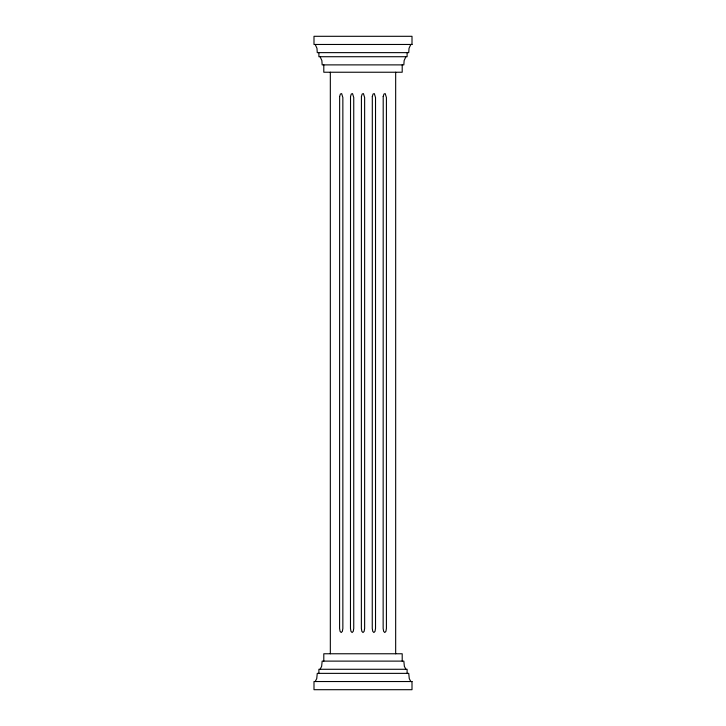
<?xml version="1.0" encoding="UTF-8"?>
<svg xmlns="http://www.w3.org/2000/svg" width="726" height="726" viewBox="0 0 726 726"><rect width="100%" height="100%" fill="white"/><g stroke="black" fill="none" stroke-linecap="round" stroke-linejoin="round"><path stroke-width="1.09" d="M410.68 44.767L409.028 48.306L408.738 52.635L317.262 52.635L316.972 48.306L315.32 44.767M405.78 57.018L404.128 60.557L403.837 64.886L322.162 64.886L321.872 60.557L320.22 57.018M320.22 668.982L321.636 666.395L322.162 661.114L403.837 661.114L404.364 666.395L405.78 668.982M315.32 681.233L316.736 678.647L317.262 673.365L408.738 673.365L409.264 678.647L410.68 681.233M411.243 44.468L412.005 44.468L412.005 36.3L313.995 36.3L313.995 44.468L412.005 44.468M412.005 681.533L313.995 681.533L313.995 689.7L412.005 689.7L412.005 681.533L411.243 681.533M407.105 52.635L407.105 56.719L318.895 56.719L318.895 52.635M407.105 673.365L407.105 669.281L318.895 669.281L318.895 673.365M402.204 64.886L402.204 72.237L323.796 72.237L323.796 64.886M402.204 661.114L402.204 653.763L323.796 653.763L323.796 661.114M395.67 72.237L395.67 653.763M330.33 72.237L330.33 653.763M339.641 96.504L339.587 628.444L340.067 631.33L341.22 632.528L342.373 631.33L342.853 628.444L342.853 97.556L341.647 93.609L340.403 94.017L339.641 96.504M350.531 96.504L350.476 628.444L350.957 631.33L352.11 632.528L353.263 631.33L353.743 628.444L353.743 97.556L352.537 93.609L351.293 94.017L350.531 96.504M361.421 96.504L361.366 628.444L361.847 631.33L363 632.528L364.153 631.33L364.634 628.444L364.634 97.556L363.427 93.609L362.183 94.017L361.421 96.504M372.311 96.504L372.256 628.444L372.737 631.33L373.89 632.528L375.043 631.33L375.524 628.444L375.524 97.556L374.317 93.609L373.073 94.017L372.311 96.504M383.201 96.504L383.147 628.444L383.627 631.33L384.78 632.528L385.933 631.33L386.413 628.444L386.413 97.556L385.207 93.609L383.963 94.017L383.201 96.504"/></g></svg>
